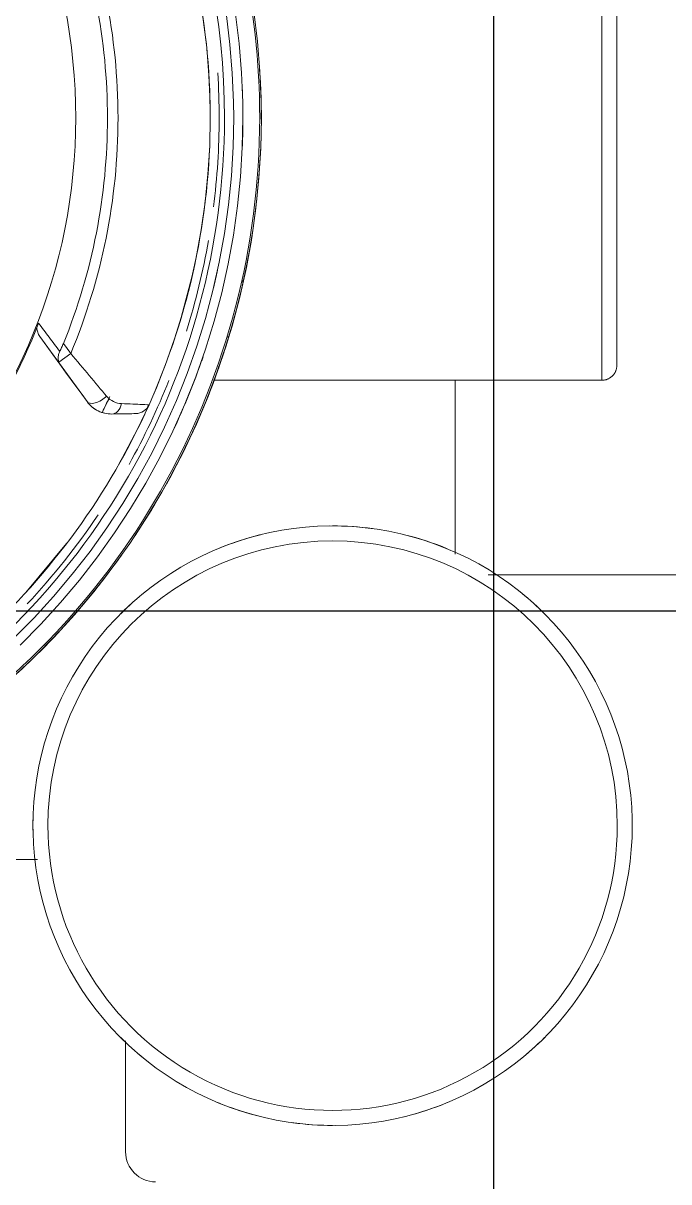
# Model space of a CAD drawing. Header units: millimetres. Extents: x -69706 to 52883, y -6882 to 68885.
# Drawn here: x 37254.9 to 37297.9, y 65589.1 to 65666.4 of the extents above; entities that cross this region are included whole.
import ezdxf

# ---------------------------------------------------------------- set-up
doc = ezdxf.new("R2010")
doc.units = ezdxf.units.MM
doc.layers.add('XFM7P20PCW$0$G-IMPT', color=252, linetype='Continuous', lineweight=9)
doc.layers.add('XFM7P20PCW$0$M-PIPE-CHWS12', color=252, linetype='Continuous')

# ---------------------------------------------------------------- blocks, each defined once
blk = doc.blocks.new('XFM7P20PCW$0$A$C5a31e6e3')
blk.add_line((1304.4, 515.7), (1304.4, 1002.3))
blk = doc.blocks.new('XFM7P20PCW$0$HTS 150A-3D_dwg-5203735-前')
at = {"layer": 'XFM7P20PCW$0$G-IMPT'}
for p, q in [((-222.7, 512.188), (-222.7, 547.188)), ((-223.7, 546.188), (-223.7, 518.021)), ((-199.96, 530.774), (-199.971, 529.688)), ((-199.958, 530.774), (-199.97, 529.688)), ((-199.958, 530.774), (-199.97, 529.688)), ((-194.605, 516.295), (-195.455, 519.574)), ((-223.7, 517.778), (-223.7, 513.188)), ((-185.185, 515.103), (-188.341, 510.759)), ((-185.185, 515.103), (-186.529, 513.253)), ((-223.7, 514.444), (-223.7, 513.188)), ((-187.246, 513.968), (-186.76, 514.637)), ((-187.246, 513.968), (-186.452, 513.392)), ((-222.7, 512.188), (-196.784, 512.188)), ((-212.912, 512.188), (-212.912, 500.595)), ((-191.578, 509.961), (-189.992, 509.935)), ((-192.655, 503.575), (-191.577, 501.878)), ((-192.624, 503.523), (-191.543, 501.828)), ((-184.245, 498.027), (-186.973, 501.289)), ((-215.101, 499.208), (-322.997, 499.208)), ((-186.611, 495.561), (-185.217, 494.113)), ((-185.037, 480.208), (-181.182, 480.208)), ((-190.912, 460.708), (-190.912, 468.111))]:
    blk.add_line(p, q, dxfattribs=at)
at = {"layer": 'XFM7P20PCW$0$G-IMPT', "flags": 128}
for points in [[(-199.468, 536.783), (-199.712, 534.787), (-199.875, 532.783), (-199.959, 530.774), (-199.971, 529.688)], [(-198.249, 536.609), (-198.487, 534.662), (-198.647, 532.707), (-198.728, 530.747), (-198.74, 529.688)], [(-197.639, 536.522), (-197.874, 534.599), (-198.032, 532.669), (-198.113, 530.734), (-198.124, 529.688)], [(-192.473, 548.826), (-193.204, 547.1), (-193.866, 545.346), (-194.457, 543.567), (-194.976, 541.767), (-195.423, 539.946), (-195.796, 538.11), (-196.096, 536.26), (-196.322, 534.399), (-196.473, 532.531), (-196.549, 530.658), (-196.559, 529.688)], [(-223.7, 536.277), (-223.7, 535.667), (-223.7, 535.047), (-223.7, 534.419), (-223.7, 533.783), (-223.7, 533.141), (-223.7, 532.493), (-223.7, 531.84), (-223.7, 531.184), (-223.7, 530.526), (-223.7, 529.866), (-223.7, 529.207), (-223.7, 528.547), (-223.7, 527.89), (-223.7, 527.236), (-223.7, 526.585), (-223.7, 525.939), (-223.7, 525.3), (-223.7, 524.667), (-223.7, 524.043), (-223.7, 523.427), (-223.7, 522.822), (-223.7, 522.227), (-223.7, 521.645), (-223.7, 521.075), (-223.7, 520.519), (-223.7, 519.978), (-223.7, 519.452), (-223.7, 518.943), (-223.7, 518.451), (-223.7, 517.977), (-223.7, 517.521), (-223.7, 517.085), (-223.7, 516.67), (-223.7, 516.275), (-223.7, 515.901), (-223.7, 515.55), (-223.7, 515.221), (-223.7, 514.915), (-223.7, 514.633), (-223.7, 514.375), (-223.7, 514.142), (-223.7, 513.933), (-223.7, 513.75), (-223.7, 513.592), (-223.7, 513.46), (-223.7, 513.353), (-223.7, 513.273), (-223.7, 513.22), (-223.7, 513.192), (-223.7, 513.188)], [(-199.711, 534.787), (-199.875, 532.783), (-199.88, 532.674)], [(-199.712, 534.787), (-199.876, 532.783), (-199.88, 532.674)], [(-199.711, 534.787), (-199.875, 532.783), (-199.879, 532.674)], [(-199.711, 534.787), (-199.875, 532.783), (-199.879, 532.674)], [(-199.971, 529.688), (-199.931, 527.678), (-199.81, 525.671), (-199.609, 523.67), (-199.329, 521.679), (-198.969, 519.701), (-198.53, 517.739), (-198.013, 515.796), (-197.419, 513.875), (-196.748, 511.979), (-196.002, 510.112), (-195.183, 508.276), (-194.29, 506.474), (-193.326, 504.71), (-192.292, 502.985), (-191.19, 501.303), (-190.022, 499.667), (-188.789, 498.078), (-187.494, 496.541), (-186.138, 495.056), (-184.724, 493.626), (-183.254, 492.255)], [(-199.971, 529.688), (-199.931, 527.678), (-199.81, 525.671), (-199.61, 523.67), (-199.329, 521.679)], [(-199.97, 529.688), (-199.93, 527.678), (-199.809, 525.671), (-199.609, 523.67), (-199.328, 521.679)], [(-199.97, 529.688), (-199.93, 527.678), (-199.809, 525.671), (-199.609, 523.67), (-199.328, 521.679)], [(-198.74, 529.688), (-198.7, 527.727), (-198.583, 525.769), (-198.387, 523.818), (-198.113, 521.875), (-197.762, 519.946), (-197.334, 518.031), (-196.83, 516.136), (-196.25, 514.262), (-195.596, 512.413), (-194.869, 510.591), (-194.069, 508.8), (-193.198, 507.043), (-192.258, 505.321), (-191.249, 503.639), (-190.174, 501.998), (-189.034, 500.402), (-187.832, 498.853), (-186.568, 497.352), (-185.246, 495.904), (-183.866, 494.509)], [(-198.124, 529.688), (-198.085, 527.752), (-197.969, 525.819), (-197.776, 523.891), (-197.506, 521.973), (-197.159, 520.068), (-196.736, 518.178), (-196.238, 516.306), (-195.666, 514.456), (-195.02, 512.63), (-194.302, 510.831), (-193.512, 509.063), (-192.652, 507.327), (-191.723, 505.627), (-190.728, 503.966), (-189.666, 502.346), (-188.541, 500.77), (-187.353, 499.24), (-186.106, 497.758), (-184.8, 496.328), (-183.437, 494.951)], [(-196.559, 529.688), (-196.522, 527.814), (-196.409, 525.944), (-196.222, 524.079), (-195.961, 522.223), (-195.625, 520.379), (-195.216, 518.55), (-194.734, 516.738), (-194.181, 514.948), (-193.555, 513.181), (-192.86, 511.44), (-192.474, 510.552)], [(-199.856, 526.302), (-199.68, 524.299), (-199.425, 522.304), (-199.09, 520.322), (-198.676, 518.354), (-198.183, 516.405), (-197.613, 514.476), (-196.967, 512.573), (-196.244, 510.696), (-195.448, 508.85), (-194.578, 507.037), (-193.636, 505.261)], [(-199.304, 521.54), (-198.969, 519.701), (-198.53, 517.739), (-198.013, 515.796), (-197.419, 513.875), (-196.749, 511.979), (-196.003, 510.112), (-195.183, 508.276), (-194.29, 506.474), (-193.326, 504.71), (-192.293, 502.985), (-191.191, 501.303), (-190.022, 499.667), (-188.79, 498.078), (-187.494, 496.54), (-186.138, 495.055), (-184.724, 493.626)], [(-199.303, 521.54), (-198.968, 519.701), (-198.529, 517.739), (-198.012, 515.796), (-197.418, 513.875), (-196.748, 511.979), (-196.002, 510.112), (-195.182, 508.276), (-194.289, 506.475), (-193.325, 504.71), (-192.292, 502.986), (-191.19, 501.304), (-190.021, 499.667), (-188.789, 498.079), (-187.493, 496.541), (-186.138, 495.056), (-184.723, 493.627)], [(-199.303, 521.54), (-198.968, 519.701), (-198.529, 517.739), (-198.012, 515.796), (-197.418, 513.875), (-196.748, 511.979), (-196.002, 510.112), (-195.182, 508.276), (-194.289, 506.475), (-193.325, 504.71), (-192.292, 502.986), (-191.19, 501.304), (-190.021, 499.667), (-188.789, 498.079), (-187.493, 496.541), (-186.138, 495.056), (-184.723, 493.627)], [(-198.689, 518.413), (-198.199, 516.463), (-197.631, 514.534), (-196.987, 512.629), (-196.267, 510.752), (-195.473, 508.905), (-194.605, 507.091), (-193.665, 505.313)], [(-197.739, 514.877), (-197.108, 512.968), (-196.401, 511.085), (-195.62, 509.233), (-194.765, 507.413), (-193.838, 505.628), (-192.841, 503.883), (-191.775, 502.178)], [(-223.7, 513.188), (-223.7, 513.202), (-223.7, 513.241), (-223.7, 513.307), (-223.7, 513.399), (-223.7, 513.517), (-223.7, 513.661), (-223.7, 513.831), (-223.7, 514.026), (-223.7, 514.246), (-223.7, 514.491)], [(-222.7, 512.188), (-222.74, 512.189), (-222.78, 512.192), (-222.82, 512.196), (-222.859, 512.201), (-222.899, 512.208), (-222.938, 512.217), (-222.976, 512.227), (-223.015, 512.239), (-223.052, 512.252), (-223.089, 512.267), (-223.126, 512.284), (-223.162, 512.301), (-223.197, 512.32), (-223.231, 512.341), (-223.265, 512.363), (-223.297, 512.386), (-223.329, 512.411), (-223.359, 512.437), (-223.389, 512.463), (-223.417, 512.492), (-223.445, 512.521), (-223.471, 512.551), (-223.496, 512.582), (-223.519, 512.615), (-223.541, 512.648), (-223.562, 512.682), (-223.582, 512.717), (-223.6, 512.753), (-223.617, 512.789), (-223.632, 512.826), (-223.646, 512.864), (-223.658, 512.902), (-223.669, 512.94), (-223.678, 512.979), (-223.685, 513.018), (-223.691, 513.058), (-223.696, 513.098), (-223.699, 513.138), (-223.7, 513.178), (-223.7, 513.188)], [(-197.118, 512.997), (-196.413, 511.114), (-195.633, 509.261), (-194.779, 507.44), (-193.853, 505.655), (-192.857, 503.909), (-191.791, 502.204)], [(-186.529, 513.253), (-186.909, 512.73), (-187.284, 512.214), (-187.65, 511.711), (-188.002, 511.226), (-188.341, 510.759)], [(-190.458, 506.567), (-191.919, 509.357), (-192.19, 509.93)], [(-184.729, 482.47), (-184.745, 483.27), (-184.793, 484.068), (-184.872, 484.864), (-184.984, 485.656), (-185.127, 486.443), (-185.302, 487.224), (-185.507, 487.997), (-185.744, 488.761), (-186.011, 489.515), (-186.307, 490.258), (-186.634, 490.989), (-186.989, 491.705), (-187.372, 492.408), (-187.784, 493.094), (-188.222, 493.763), (-188.687, 494.414), (-189.177, 495.046), (-189.692, 495.658), (-190.232, 496.248), (-190.794, 496.817), (-191.379, 497.363), (-191.986, 497.885), (-192.612, 498.382), (-193.258, 498.854), (-193.923, 499.299), (-194.604, 499.718), (-195.302, 500.109), (-196.015, 500.472), (-196.742, 500.806), (-197.481, 501.111), (-198.233, 501.386), (-198.994, 501.63), (-199.765, 501.844), (-200.544, 502.027), (-201.329, 502.179), (-202.12, 502.299), (-202.915, 502.388), (-203.713, 502.444), (-204.513, 502.469), (-205.313, 502.461), (-206.112, 502.422), (-206.908, 502.351), (-207.702, 502.248), (-208.49, 502.113), (-209.273, 501.947), (-210.048, 501.75), (-210.815, 501.521), (-211.572, 501.263), (-212.318, 500.974), (-213.052, 500.656), (-213.772, 500.308), (-214.478, 499.933), (-215.169, 499.529), (-215.843, 499.098), (-216.499, 498.64), (-217.136, 498.156), (-217.753, 497.648), (-218.35, 497.115), (-218.924, 496.558), (-219.476, 495.979), (-220.005, 495.379), (-220.509, 494.757), (-220.988, 494.117), (-221.44, 493.457), (-221.866, 492.78), (-222.265, 492.086), (-222.635, 491.377), (-222.977, 490.654), (-223.29, 489.918), (-223.573, 489.17), (-223.826, 488.411), (-224.048, 487.642), (-224.24, 486.866), (-224.4, 486.082), (-224.528, 485.292), (-224.625, 484.498), (-224.691, 483.701), (-224.724, 482.902), (-224.729, 482.47)], [(-190.659, 500.543), (-189.46, 498.928), (-188.198, 497.363), (-186.875, 495.849), (-185.492, 494.389), (-184.052, 492.986), (-182.557, 491.642), (-181.009, 490.359), (-180.391, 489.875)], [(-190.641, 500.518), (-189.442, 498.904), (-188.179, 497.339), (-186.854, 495.826), (-185.47, 494.367), (-184.029, 492.965), (-182.533, 491.622), (-180.985, 490.339), (-179.386, 489.12), (-178.512, 488.494)], [(-190.431, 500.225), (-189.22, 498.62), (-187.946, 497.065), (-186.611, 495.562)], [(-190.396, 500.177), (-189.183, 498.573), (-187.907, 497.019), (-186.57, 495.517), (-185.174, 494.07)], [(-224.729, 482.47), (-224.713, 481.67), (-224.665, 480.872), (-224.585, 480.076), (-224.473, 479.284), (-224.33, 478.497), (-224.155, 477.716), (-223.95, 476.943), (-223.713, 476.179), (-223.447, 475.424), (-223.15, 474.682), (-222.824, 473.951), (-222.469, 473.234), (-222.085, 472.532), (-221.674, 471.846), (-221.235, 471.177), (-220.771, 470.526), (-220.28, 469.894), (-219.765, 469.282), (-219.225, 468.691), (-218.663, 468.123), (-218.078, 467.577), (-217.472, 467.055), (-216.845, 466.558), (-216.199, 466.086), (-215.535, 465.64), (-214.853, 465.222), (-214.155, 464.831), (-213.442, 464.468), (-212.715, 464.134), (-211.976, 463.829), (-211.225, 463.554), (-210.463, 463.31), (-209.692, 463.096), (-208.913, 462.913), (-208.128, 462.761), (-207.337, 462.641), (-206.542, 462.552), (-205.744, 462.496), (-204.945, 462.471), (-204.145, 462.478), (-203.346, 462.518), (-202.549, 462.589), (-201.756, 462.692), (-200.967, 462.827), (-200.185, 462.993), (-199.409, 463.19), (-198.643, 463.418), (-197.886, 463.677), (-197.14, 463.966), (-196.406, 464.284), (-195.685, 464.631), (-194.979, 465.007), (-194.288, 465.411), (-193.615, 465.842), (-192.959, 466.3), (-192.321, 466.784), (-191.704, 467.292), (-191.107, 467.825), (-190.533, 468.382), (-189.981, 468.961), (-189.452, 469.561), (-188.948, 470.182), (-188.47, 470.823), (-188.017, 471.483), (-187.591, 472.16), (-187.192, 472.853), (-186.822, 473.562), (-186.48, 474.286), (-186.167, 475.022), (-185.884, 475.77), (-185.631, 476.529), (-185.409, 477.298), (-185.218, 478.074), (-185.057, 478.858), (-184.929, 479.648), (-184.832, 480.442), (-184.767, 481.239), (-184.733, 482.038), (-184.729, 482.47)]]:
    blk.add_lwpolyline(points, dxfattribs=at)
at = {"layer": 'XFM7P20PCW$0$G-IMPT'}
for centre, radius, start, end in [((-149.7, 529.688), 47.809, 0, 180), ((-149.7, 529.688), 37.884, 4.60903, 180), ((-149.7, 529.688), 50.159, 154.55395, 180), ((-149.7, 529.688), 46.859, 155.89573, 180), ((-149.7, 529.688), 40.704, 157.28046, 180), ((-149.7, 529.688), 40, 157.89505, 180), ((-149.7, 529.688), 47.454, 176.36462, 180), ((-149.7, 529.688), 49.04, 177.8106, 180), ((-149.7, 529.688), 50.159, 180, 295.4755), ((-149.7, 529.688), 49.04, 180, 182.1894), ((-149.7, 529.688), 47.809, 180, 360), ((-149.7, 529.688), 47.454, 180, 187.18938), ((-149.7, 529.688), 46.859, 180, 204.10255), ((-149.7, 529.688), 40.704, 180, 202.71851), ((-149.7, 529.688), 40, 180, 202.1041), ((-149.7, 529.688), 37.884, 180, 355), ((-149.7, 529.688), 47.454, 189.92099, 197.43702), ((-149.7, 529.688), 48.424, 192.09626, 193.54074), ((-149.7, 529.688), 48.424, 192.09626, 193.54074), ((-149.7, 529.688), 37.961, 201.13369, 230.86575), ((-149.7, 529.688), 49.04, 198.9565, 199.28571), ((-149.7, 529.688), 49.04, 198.9565, 205.71429), ((-149.7, 529.688), 47.454, 201.65935, 209.14891), ((-149.7, 529.688), 44.25, 204.8367, 206.37123), ((-149.7, 529.688), 44.25, 204.96664, 206.32449), ((-149.7, 529.688), 46.859, 204.10255, 227.89573), ((-191.561, 510.961), 1, 204.10255, 269.05951), ((-191.561, 510.961), 1, 204.10255, 269.05951), ((-189.959, 511.935), 2, 269.05951, 324), ((-149.7, 529.688), 48.424, 205.62771, 207.55604), ((-149.7, 529.688), 47.454, 213.90622, 223.10232), ((-204.729, 482.47), 20, 103.90352, 112.5), ((-204.729, 482.47), 20, 90, 97.63984), ((-204.729, 482.47), 20, 67.5, 76.09648), ((-204.729, 482.47), 19, 0, 180), ((-149.7, 529.688), 49.04, 218.34987, 218.57143), ((-204.729, 482.47), 20, 129.1954, 135), ((-204.729, 482.47), 20, 45, 51.58587), ((-204.729, 482.47), 20, 177.67212, 180), ((-204.729, 482.47), 20, 360, 2.32788), ((-204.729, 482.47), 20, 180, 182.32788), ((-204.729, 482.47), 19, 180, 0), ((-204.729, 482.47), 20, 357.67212, 360), ((-204.729, 482.47), 20, 225, 231.58587), ((-204.729, 482.47), 20, 309.1954, 315), ((-204.729, 482.47), 20, 247.5, 256.09648), ((-204.729, 482.47), 20, 283.90352, 292.5), ((-204.729, 482.47), 20, 270, 277.63984), ((-192.912, 460.708), 2, 270.00017, 0.00017)]:
    blk.add_arc(centre, radius, start, end, dxfattribs=at)
for points, knots in [([(-199.969, 529.688), (-199.97, 530.052), (-199.962, 530.779), (-199.933, 531.684), (-199.894, 532.313), (-199.867, 532.671), (-199.849, 532.849), (-199.839, 532.938)], [0, 0, 0, 0, 0.1666667, 0.3333333, 0.4166667, 0.4583333, 0.5, 0.5, 0.5, 0.5]), ([(-199.839, 526.432), (-199.846, 526.499), (-199.861, 526.632), (-199.885, 526.901), (-199.908, 527.239), (-199.927, 527.647), (-199.95, 528.192), (-199.97, 528.871), (-199.971, 529.416), (-199.969, 529.688)], [0.5, 0.5, 0.5, 0.5, 0.53125, 0.5625, 0.625, 0.6875, 0.75, 0.875, 1, 1, 1, 1]), ([(-197.685, 514.756), (-197.726, 514.827), (-197.764, 514.939), (-197.762, 515.057), (-197.756, 515.096)], [0.4444444, 0.4444444, 0.4444444, 0.4444444, 0.5833333, 0.6527778, 0.6527778, 0.6527778, 0.6527778]), ([(-186.452, 513.392), (-186.44, 513.425), (-186.423, 513.498), (-186.408, 513.626), (-186.409, 513.765), (-186.436, 513.928), (-186.482, 514.043), (-186.515, 514.109)], [0, 0, 0, 0, 0.1875, 0.375, 0.5625, 0.75, 1, 1, 1, 1]), ([(-197.118, 512.997), (-197.124, 513.015), (-197.129, 513.055), (-197.114, 513.095), (-197.102, 513.116)], [0.5166643, 0.5166643, 0.5166643, 0.5166643, 0.5833333, 0.6527778, 0.6527778, 0.6527778, 0.6527778])]:
    blk.add_open_spline(points, degree=3, knots=knots, dxfattribs=at)
for points in [[(-198.727, 518.645), (-198.733, 518.714), (-198.735, 518.783), (-198.734, 518.853)], [(-198.641, 518.243), (-198.66, 518.299), (-198.676, 518.355), (-198.689, 518.412)], [(-186.515, 514.109), (-186.283, 514.422), (-185.816, 515.05), (-185.345, 515.684), (-185.108, 516.002)], [(-184.987, 515.692), (-184.993, 515.585), (-185.033, 515.38), (-185.125, 515.193), (-185.185, 515.103)], [(-186.76, 514.637), (-186.721, 514.541), (-186.642, 514.358), (-186.558, 514.19), (-186.515, 514.109)], [(-189.643, 511.118), (-189.278, 511.555), (-188.508, 512.475), (-187.664, 513.475), (-187.246, 513.968)], [(-186.455, 513.393), (-186.475, 513.34), (-186.5, 513.293), (-186.529, 513.253)], [(-190.631, 510.63), (-190.457, 510.637), (-190.105, 510.721), (-189.776, 510.958), (-189.643, 511.118)], [(-189.643, 511.118), (-189.457, 510.94), (-188.842, 510.55), (-188.418, 510.653), (-188.341, 510.759)], [(-192.474, 510.552), (-192.474, 510.552), (-192.135, 510.566), (-191.201, 510.605), (-190.631, 510.63)], [(-190.631, 510.63), (-190.592, 510.444), (-190.421, 510.07), (-190.126, 509.937), (-189.992, 509.935)], [(-188.341, 510.759), (-188.539, 510.486), (-189.058, 510.066), (-189.675, 509.93), (-189.992, 509.935)], [(-189.992, 509.935), (-190.48, 509.943), (-191.282, 509.956), (-191.578, 509.961), (-191.578, 509.961)]]:
    blk.add_open_spline(points, degree=3, dxfattribs=at)

msp = doc.modelspace()

# ---------------------------------------------------------------- linework, layer by layer
at = {"layer": 'XFM7P20PCW$0$M-PIPE-CHWS12'}
msp.add_line((37729.026, 65627.206), (36393.687, 65627.232), dxfattribs=at)

# ---------------------------------------------------------------- block references
msp.add_blockref('XFM7P20PCW$0$A$C5a31e6e3', (35981.862, 64794.236))
at = {"layer": 'XFM7P20PCW$0$G-IMPT', "xscale": -1, "rotation": 359.9970098824261}
msp.add_blockref('XFM7P20PCW$0$HTS 150A-3D_dwg-5203735-前', (37070.755, 65130.442), dxfattribs=at)

doc.saveas('drawing.dxf')
